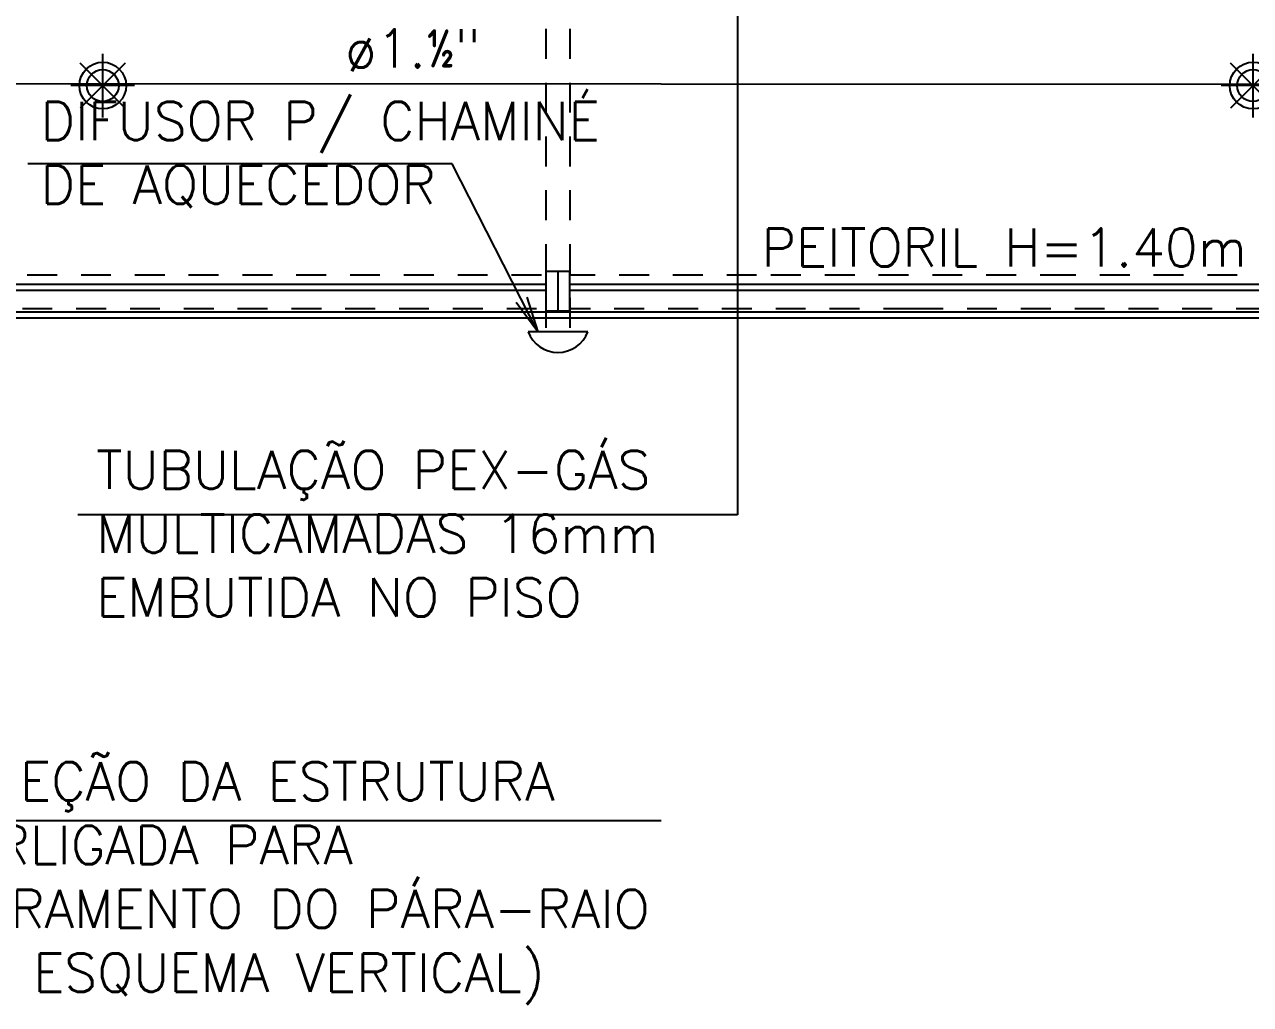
# Model space of a CAD drawing. Header units: millimetres. Extents: x 188.6 to 263.2, y 40.1 to 120.1.
# Drawn here: x 235.35 to 240.47, y 66.08 to 70.18 of the extents above; entities that cross this region are included whole.
import ezdxf

# ---------------------------------------------------------------- set-up
doc = ezdxf.new("R2010")
doc.units = ezdxf.units.MM
doc.set_wipeout_variables(frame=1)
doc.linetypes.add('DASHDOT2', pattern=[0.5, 0.25, -0.125, 0, -0.125])
doc.linetypes.add('HIDDEN2', pattern=[0.1875, 0.125, -0.0625])
for name, color, linetype in [('ARQ', 8, 'Continuous'), ('ESTR-VIGAS', 11, 'HIDDEN2'), ('ESTRUTURA', 7, 'Continuous'), ('EX-AQ', 160, 'Continuous'), ('EXAUSTÃO-AQUECEDOR', 244, 'HIDDEN2'), ('GAS-PONTO', 202, 'Continuous'), ('GAS-TEXTO', 7, 'Continuous'), ('INC-TEXTO', 7, 'Continuous'), ('NORMO-AF', 2, 'Continuous'), ('SAN-EIXOS', 8, 'DASHDOT2'), ('SPDA-TXT', 7, 'Continuous'), ('SPK', 10, 'Continuous'), ('SPK-INTERNO', 244, 'Continuous'), ('SPK-TEXTO', 7, 'Continuous'), ('SPK-TUBO-TETO', 12, 'Continuous')]:
    doc.layers.add(name, color=color, linetype=linetype)
doc.styles.add('60-100', font='romans.shx', dxfattribs={"height": 0.16})
doc.styles.add('60-50', font='romans.shx', dxfattribs={"height": 0.08})
doc.styles.add('60-75', font='romans.shx', dxfattribs={"height": 0.12})
doc.dimstyles.new('BOLAS75', dxfattribs={"dimtxt": 0.12, "dimasz": 0.075, "dimexe": 0.18, "dimexo": 0.06, "dimgap": 0.08, "dimtad": 0, "dimzin": 4, "dimdsep": 46, "dimtxsty": '60-75', "dimblk": 'ORIGIN', "dimcen": 0.09, "dimse1": 1, "dimse2": 1, "dimclrd": 244, "dimclrt": 7, "dimadec": 0, "dimazin": 0, "dimtfac": 1.8, "dimtix": 1, "dimtmove": 2, "dimatfit": 3, "dimldrblk": 'ORIGIN', "dimfxl": 0.18, "dimtvp": 2, "dimtolj": 1, "dimtzin": 4, "dimarcsym": 0})
doc.dimstyles.new('SETAS75', dxfattribs={"dimtxt": 0.16, "dimasz": 0.15, "dimexe": 0.15, "dimexo": 0, "dimgap": 0.1, "dimtad": 1, "dimzin": 10, "dimdsep": 46, "dimtxsty": '60-100', "dimblk1": 'OPEN', "dimblk2": 'OPEN', "dimsah": 1, "dimcen": 0, "dimclrd": 244, "dimclre": 244, "dimclrt": 7, "dimadec": 0, "dimazin": 0, "dimtfac": 1, "dimtix": 1, "dimtmove": 2, "dimatfit": 3, "dimldrblk": 'OPEN', "dimfxl": 0.15, "dimtolj": 1, "dimtzin": 6, "dimarcsym": 0})

# ---------------------------------------------------------------- blocks, each defined once
blk = doc.blocks.new('_Origin')
at = {"layer": 'NORMO-AF', "color": 0, "lineweight": -2}
blk.add_line((0, 0), (-1, 0), dxfattribs=at)
blk.add_circle((0, 0), 0.5, dxfattribs=at)
blk = doc.blocks.new('ESTR-TP-29.09.2016')
at = {"layer": 'ESTR-VIGAS'}
for points in [[(32.455, 9.6152), (28.19, 9.6152)], [(33.765, 9.6152), (32.455, 9.6152)], [(35.365, 9.6152), (33.765, 9.6152)], [(28.26, 9.4752), (33.11, 9.4752)], [(33.11, 9.4752), (35.96, 9.4752)]]:
    blk.add_lwpolyline(points, dxfattribs=at)
blk = doc.blocks.new('SPK')
blk.add_wipeout([(-0.0692, 0.0692), (-0.0673, 0.0711), (-0.0673, 0.0711), (-0.0658, 0.0724), (-0.0658, 0.0724), (-0.0636, 0.0744), (-0.0636, 0.0744), (-0.0618, 0.0759), (-0.0618, 0.0759), (-0.0596, 0.0776), (-0.0596, 0.0776), (-0.0579, 0.0789), (-0.0579, 0.0789), (-0.0546, 0.0813), (-0.0546, 0.0813), (-0.0525, 0.0826), (-0.0507, 0.0837), (-0.0507, 0.0837), (-0.0481, 0.0852), (-0.0481, 0.0852), (-0.0453, 0.0868), (-0.0453, 0.0868), (-0.0431, 0.0879), (-0.0416, 0.0886), (-0.0399, 0.0894), (-0.0399, 0.0894), (-0.0364, 0.0908), (-0.0364, 0.0908), (-0.0341, 0.0917), (-0.0318, 0.0926), (-0.0302, 0.0931), (-0.0281, 0.0938), (-0.0266, 0.0942), (-0.0266, 0.0942), (-0.0244, 0.0948), (-0.0226, 0.0952), (-0.0226, 0.0952), (-0.0203, 0.0957), (-0.0203, 0.0957), (-0.0183, 0.0961), (-0.0183, 0.0961), (-0.0148, 0.0968), (-0.0148, 0.0968), (-0.0114, 0.0972), (-0.01, 0.0974), (-0.0083, 0.0975), (-0.0083, 0.0975), (-0.0058, 0.0977), (-0.0047, 0.0978), (-0.0047, 0.0978), (-0.0027, 0.0978), (-0.0027, 0.0978), (-0.001, 0.0979), (-0.001, 0.0979), (0, 0.0979), (0.0016, 0.0979), (0.0038, 0.0978), (0.0038, 0.0978), (0.0084, 0.0975), (0.0113, 0.0972), (0.0113, 0.0972), (0.0155, 0.0966), (0.0175, 0.0963), (0.0175, 0.0963), (0.0207, 0.0957), (0.0228, 0.0952), (0.0248, 0.0947), (0.0248, 0.0947), (0.0274, 0.094), (0.0274, 0.094), (0.0306, 0.093), (0.0324, 0.0924), (0.0324, 0.0924), (0.0354, 0.0912), (0.0373, 0.0905), (0.0373, 0.0905), (0.0398, 0.0894), (0.0422, 0.0883), (0.0422, 0.0883), (0.0451, 0.0869), (0.0469, 0.0859), (0.049, 0.0847), (0.0513, 0.0833), (0.053, 0.0823), (0.0549, 0.081), (0.0566, 0.0798), (0.0566, 0.0798), (0.0592, 0.078), (0.0615, 0.0762), (0.0659, 0.0724), (0.0669, 0.0714), (0.0669, 0.0714), (0.0692, 0.0692), (0.0692, 0.0692), (0.0692, 0.0692), (0.0692, 0.0692), (0.0717, 0.0667), (0.0717, 0.0667), (0.0739, 0.0642), (0.0739, 0.0642), (0.0753, 0.0626), (0.0753, 0.0626), (0.0765, 0.0611), (0.0765, 0.0611), (0.0785, 0.0585), (0.0785, 0.0585), (0.0805, 0.0556), (0.0805, 0.0556), (0.0805, 0.0556), (0.0826, 0.0526), (0.0826, 0.0526), (0.0841, 0.05), (0.0841, 0.05), (0.0855, 0.0476), (0.0865, 0.0458), (0.0865, 0.0458), (0.0877, 0.0434), (0.0877, 0.0434), (0.0877, 0.0434), (0.089, 0.0407), (0.089, 0.0407), (0.0901, 0.0382), (0.0901, 0.0382), (0.0915, 0.0348), (0.0915, 0.0348), (0.0927, 0.0315), (0.0932, 0.0298), (0.0938, 0.028), (0.0938, 0.028), (0.0938, 0.028), (0.0948, 0.0246), (0.0948, 0.0246), (0.0948, 0.0246), (0.0952, 0.0228), (0.0952, 0.0228), (0.0957, 0.0206), (0.0961, 0.0188), (0.0964, 0.0169), (0.0967, 0.0153), (0.0969, 0.0135), (0.0969, 0.0135), (0.0972, 0.0113), (0.0972, 0.0113), (0.0975, 0.0085), (0.0975, 0.0085), (0.0978, 0.005), (0.0978, 0.005), (0.0979, 0.0023), (0.0979, 0.0023), (0.0979, 0), (0.0979, 0), (0.0978, -0.0048), (0.0978, -0.0048), (0.0976, -0.0077), (0.0973, -0.0103), (0.0973, -0.0103), (0.0968, -0.0148), (0.0968, -0.0148), (0.0959, -0.0195), (0.0959, -0.0195), (0.0949, -0.0238), (0.0949, -0.0238), (0.094, -0.0272), (0.094, -0.0272), (0.093, -0.0305), (0.093, -0.0305), (0.0911, -0.0357), (0.0911, -0.0357), (0.0897, -0.0391), (0.0897, -0.0391), (0.088, -0.0429), (0.088, -0.0429), (0.0861, -0.0466), (0.0844, -0.0496), (0.082, -0.0534), (0.082, -0.0534), (0.0794, -0.0572), (0.0776, -0.0596), (0.0776, -0.0596), (0.074, -0.0641), (0.074, -0.0641), (0.074, -0.0641), (0.069, -0.069), (0.0692, -0.0692), (0.0675, -0.0709), (0.0675, -0.0709), (0.0664, -0.0719), (0.0651, -0.0731), (0.064, -0.0741), (0.0627, -0.0752), (0.061, -0.0766), (0.0597, -0.0776), (0.0584, -0.0785), (0.0564, -0.08), (0.0546, -0.0813), (0.053, -0.0823), (0.0515, -0.0833), (0.0488, -0.0849), (0.0465, -0.0862), (0.0443, -0.0873), (0.0415, -0.0887), (0.0389, -0.0898), (0.037, -0.0907), (0.0339, -0.0918), (0.0339, -0.0918), (0.0315, -0.0927), (0.0283, -0.0937), (0.0244, -0.0948), (0.0216, -0.0955), (0.019, -0.096), (0.0154, -0.0967), (0.0126, -0.0971), (0.0101, -0.0974), (0.0064, -0.0977), (0.0029, -0.0979), (0, -0.0979), (-0.0021, -0.0979), (-0.0084, -0.0975), (-0.0131, -0.097), (-0.0169, -0.0964), (-0.019, -0.096), (-0.0218, -0.0954), (-0.0218, -0.0954), (-0.0256, -0.0945), (-0.0275, -0.094), (-0.0305, -0.093), (-0.0342, -0.0917), (-0.0367, -0.0908), (-0.0398, -0.0894), (-0.044, -0.0874), (-0.0451, -0.0869), (-0.0481, -0.0853), (-0.0511, -0.0835), (-0.053, -0.0823), (-0.0553, -0.0808), (-0.059, -0.0781), (-0.0603, -0.0771), (-0.0619, -0.0759), (-0.064, -0.0741), (-0.0665, -0.0718), (-0.0676, -0.0708), (-0.0692, -0.0692), (-0.0718, -0.0665), (-0.0755, -0.0623), (-0.0755, -0.0623), (-0.0792, -0.0576), (-0.0792, -0.0576), (-0.0813, -0.0545), (-0.0813, -0.0545), (-0.0848, -0.0489), (-0.0865, -0.0458), (-0.0865, -0.0458), (-0.0865, -0.0458), (-0.0891, -0.0406), (-0.0891, -0.0406), (-0.0912, -0.0355), (-0.0912, -0.0355), (-0.093, -0.0306), (-0.093, -0.0306), (-0.0944, -0.0259), (-0.0953, -0.0222), (-0.0962, -0.0181), (-0.0967, -0.015), (-0.0972, -0.0118), (-0.0976, -0.007), (-0.0978, -0.0044), (-0.0979, 0), (-0.0978, 0.0032), (-0.0977, 0.0066), (-0.0977, 0.0066), (-0.0974, 0.01), (-0.0974, 0.01), (-0.0969, 0.0136), (-0.0965, 0.0165), (-0.096, 0.019), (-0.0954, 0.022), (-0.0947, 0.0246), (-0.094, 0.0273), (-0.0932, 0.03), (-0.0932, 0.03), (-0.0919, 0.0338), (-0.0919, 0.0338), (-0.0891, 0.0405), (-0.0878, 0.0433), (-0.0865, 0.0458), (-0.0842, 0.0499), (-0.0842, 0.0499), (-0.0842, 0.0499), (-0.0819, 0.0537), (-0.0819, 0.0537), (-0.0794, 0.0572), (-0.0794, 0.0572), (-0.0758, 0.062), (-0.0758, 0.062), (-0.0725, 0.0658), (-0.0691, 0.0691)]).dxf.layer = 'SPK'
at = {"layer": 'SPK'}
blk.add_circle((0, 0), 0.0979, dxfattribs=at)
at = {"layer": 'SPK-INTERNO'}
for p, q in [((0, 0.1332), (0, -0.1332)), ((-0.0942, 0.0942), (0.0942, -0.0942)), ((-0.0942, -0.0942), (0.0942, 0.0942)), ((-0.1332, 0), (0.1332, 0))]:
    blk.add_line(p, q, dxfattribs=at)
blk.add_circle((0, 0), 0.0666, dxfattribs=at)
blk = doc.blocks.new('*U102')
blk.add_wipeout([(-0.0146, 0.05), (-0.0146, -0.05), (0.15, -0.05), (0.15, 0.05)])
blk.add_lwpolyline([(-0.0146, 0.05), (-0.0146, -0.05), (0.15, -0.05), (0.15, 0.05)], close=True)
at = {"layer": 'SAN-EIXOS'}
blk.add_line((-0.0146, 0), (0.15, 0), dxfattribs=at)
blk = doc.blocks.new('CHAM1')
at = {"layer": 'EXAUSTÃO-AQUECEDOR'}
for q in [(-0.0503, 0), (0.0497, 2.6168)]:
    blk.add_line((-0.0503, 2.6168), q, dxfattribs=at)
at = {"layer": 'EXAUSTÃO-AQUECEDOR', "linetype": 'Continuous'}
blk.add_line((0.125, 0), (-0.125, 0), dxfattribs=at)
at = {"layer": 'EXAUSTÃO-AQUECEDOR'}
blk.add_lwpolyline([(0.0497, 2.6168), (0.0497, 0)], dxfattribs=at)
blk.add_arc((-0.0003, 2.6168), 0.05, 0, 180, dxfattribs=at)
at = {"layer": 'EXAUSTÃO-AQUECEDOR', "linetype": 'Continuous'}
blk.add_arc((0, 0.0474), 0.1337, 200.7729, 339.2271, dxfattribs=at)
blk = doc.blocks.new('_OPEN')
at = {"color": 0, "linetype": 'ByBlock'}
for p, q in [((-1, 0.167), (0, 0)), ((0, 0), (-1, -0.167)), ((0, 0), (-1, 0))]:
    blk.add_line(p, q, dxfattribs=at)

msp = doc.modelspace()

# ---------------------------------------------------------------- linework, layer by layer
at = {"layer": 'ARQ'}
for p, q in [((251.5879, 69.0896), (233.3729, 69.0896)), ((251.5879, 69.0896), (233.3729, 69.0896)), ((251.5879, 69.0646), (233.3729, 69.0646)), ((236.6782, 69.0646), (233.3729, 69.0646)), ((251.5879, 69.0646), (233.3729, 69.0646)), ((236.6782, 69.0646), (233.3729, 69.0646)), ((251.5879, 68.9746), (233.3729, 68.9746)), ((251.5879, 68.9746), (233.3729, 68.9746)), ((251.5879, 68.9496), (233.3729, 68.9496)), ((251.5879, 68.9496), (233.3729, 68.9496))]:
    msp.add_line(p, q, dxfattribs=at)

# ---------------------------------------------------------------- block references
at = {"layer": 'ESTRUTURA'}
msp.add_blockref('ESTR-TP-29.09.2016', (205.9531, 59.5144), dxfattribs=at)

# ---------------------------------------------------------------- texts
at = {"layer": 'GAS-TEXTO', "insert": (235.6468, 68.3948), "char_height": 0.16, "width": 3.014298, "attachment_point": 1, "style": '60-75'}
msp.add_mtext('TUBULAÇÃO PEX-GÁS MULTICAMADAS 16mm EMBUTIDA NO PISO ', dxfattribs=at)
at = {"layer": 'INC-TEXTO', "style": '60-50'}
msp.add_text('PEITORIL H=1.40m', height=0.16, dxfattribs=at).set_placement((238.4288, 69.1648))
at = {"layer": 'SPDA-TXT', "insert": (234.7796, 67.0924), "char_height": 0.16, "width": 3.9833, "attachment_point": 1, "style": '60-50'}
msp.add_mtext('PROJEÇÃO DA ESTRUTURA INTERLIGADA PARA\\PATERRAMENTO DO PÁRA-RAIO\\P(VER ESQUEMA VERTICAL)', dxfattribs=at)
at = {"layer": 'SPK-TEXTO', "style": '60-75'}
msp.add_text('ø1.½"', height=0.16, dxfattribs=at).set_placement((236.6886, 69.9975))

# ---------------------------------------------------------------- leaders
at = {"layer": 'GAS-TEXTO'}
msp.add_leader([(237.4928, 68.8923), (237.1344, 69.5945), (235.3601, 69.5945)], dimstyle='SETAS75', dxfattribs=at)
at = {"layer": 'SPDA-TXT'}
msp.add_leader([(234.1294, 66.8518), (234.4814, 66.8489), (238.0091, 66.8489)], dimstyle='BOLAS75', override={"dimgap": 0.04}, dxfattribs=at)

# ---------------------------------------------------------------- next in the draw order: block references
at = {"layer": 'SPK', "rotation": 180}
for p in [(235.674, 69.9219), (240.4841, 69.9219)]:
    msp.add_blockref('SPK', p, dxfattribs=at)

# ---------------------------------------------------------------- next in the draw order: linework, layer by layer
at = {"layer": 'SPK-TUBO-TETO'}
msp.add_lwpolyline([(250.8833, 69.9219), (215.4762, 69.9378)], dxfattribs=at)

# ---------------------------------------------------------------- next in the draw order: texts
at = {"layer": 'EX-AQ', "color": 7, "insert": (235.4144, 69.8542), "char_height": 0.16, "width": 2.321374, "attachment_point": 1, "style": '60-50'}
msp.add_mtext('DIFUSOR P/ CHAMINÉ\\PDE AQUECEDOR', dxfattribs=at)

# ---------------------------------------------------------------- next in the draw order: leaders
at = {"layer": 'GAS-TEXTO'}
msp.add_leader([(238.3284, 70.3971), (238.3284, 68.1273), (235.5699, 68.1273)], dimstyle='BOLAS75', dxfattribs=at)

# ---------------------------------------------------------------- next in the draw order: block references
at = {"layer": 'GAS-PONTO', "rotation": 270}
msp.add_blockref('*U102', (237.5769, 69.1296), dxfattribs=at)

# ---------------------------------------------------------------- next in the draw order: block references
at = {"layer": 'EXAUSTÃO-AQUECEDOR', "linetype": 'Continuous'}
msp.add_blockref('CHAM1', (237.5772, 68.8923), dxfattribs=at)

doc.saveas('drawing.dxf')
